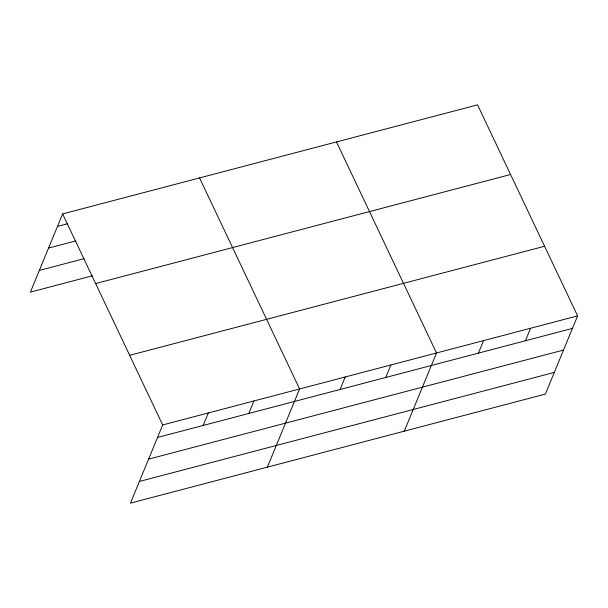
<?xml version="1.0" encoding="UTF-8"?>
<svg xmlns="http://www.w3.org/2000/svg" width="608" height="608" viewBox="0 0 608 608"><rect width="100%" height="100%" fill="white"/><g stroke="black" fill="none" stroke-linecap="round" stroke-linejoin="round"><path stroke-width="0.91" d="M62.624 213.917L162.67 424.954L130.446 503.143L545.376 394.083L577.6 315.894L477.554 104.857L62.624 213.917L30.4 292.106L92.477 275.789M203.156 425.463L208.308 412.961M248.801 413.463L253.954 400.961M267.368 467.157L299.6 388.968L199.553 177.924M340.085 389.47L345.238 376.968M385.73 377.477L390.883 364.975M404.297 431.163L436.521 352.974L336.482 141.938M478.397 353.119L483.55 340.617M525.418 340.761L530.571 328.259M57.471 226.419L67.511 223.782M48.541 248.094L75.924 240.897M39.338 270.423L84.064 258.674M95.638 283.556L510.568 174.504M129.656 355.315L544.586 246.255M162.67 424.954L577.6 315.894M157.518 437.456L572.447 328.404M148.58 459.131L563.51 350.079M139.376 481.468L554.306 372.408"/></g></svg>
